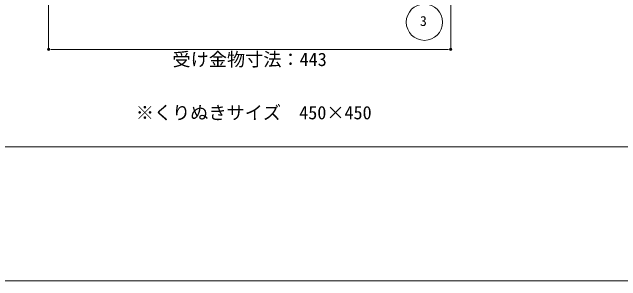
# Model space of a CAD drawing. Units: millimetres, scale not verified. Extents: x -1380 to 1380, y -955 to 955.
# Drawn here: x -712 to -41, y -955 to -660 of the extents above; entities that cross this region are included whole.
import ezdxf
from ezdxf.enums import TextEntityAlignment as Align

# ---------------------------------------------------------------- set-up
doc = ezdxf.new("R2010")
doc.units = ezdxf.units.MM
doc.header["$LTSCALE"] = 3
for name, color, linetype, lineweight in [('0-0_0', 7, 'Continuous', 15), ('0-6_WAKU', 7, 'Continuous', 18), ('0-7_MOJI', 7, 'Continuous', 18), ('0-8_SUNPO', 7, 'Continuous', 18)]:
    doc.layers.add(name, color=color, linetype=linetype, lineweight=lineweight)
doc.styles.add('ＭＳ ゴシック', font='')
doc.styles.get('ＭＳ ゴシック').set_extended_font_data('MS Gothic')

# ---------------------------------------------------------------- blocks, each defined once
blk = doc.blocks.new('_DOT')
at = {"layer": '0-0_0'}
for p, q in [((-0.5, 0), (-1, 0)), ((0.25, 0), (-0.25, 0))]:
    blk.add_line(p, q, dxfattribs=at)
blk.add_circle((0, 0), 0.25, dxfattribs=at)

msp = doc.modelspace()

# ---------------------------------------------------------------- linework, layer by layer
at = {"layer": '0-0_0', "lineweight": 18}
msp.add_lwpolyline([(-1121.274, -807.603), (1121.226, -807.603), (1121.226, 687.397), (-1121.274, 687.397)], close=True, dxfattribs=at)
at = {"layer": '0-6_WAKU'}
msp.add_lwpolyline([(-1380.024, -955.103), (1379.976, -955.103), (1379.976, 954.897), (-1380.024, 954.897)], close=True, dxfattribs=at)
at = {"layer": '0-8_SUNPO'}
for p, q in [((-671.524, -508.803), (-671.524, -700.468)), ((-228.524, -508.803), (-228.524, -700.468)), ((-666.524, -700.468), (-233.524, -700.468))]:
    msp.add_line(p, q, dxfattribs=at)
msp.add_circle((-257.569, -670.584), 20, dxfattribs=at)

# ---------------------------------------------------------------- block references
at = {"layer": '0-8_SUNPO', "xscale": 5, "yscale": 5, "rotation": 180}
msp.add_blockref('_DOT', (-671.524, -700.468), dxfattribs=at)
at = {"layer": '0-8_SUNPO', "xscale": 5, "yscale": 5}
msp.add_blockref('_DOT', (-228.524, -700.468), dxfattribs=at)

# ---------------------------------------------------------------- texts
at = {"layer": '0-7_MOJI', "style": 'ＭＳ ゴシック'}
msp.add_text('※くりぬきサイズ\u3000450×450 ', height=14.66, dxfattribs=at).set_placement((-575.456, -781.842), align=Align.BOTTOM_LEFT)
at = {"layer": '0-8_SUNPO', "style": 'ＭＳ ゴシック'}
for s, height, p in [('3', 11, (-262.443, -678.084)), ('受け金物寸法：443', 14.66, (-535.024, -723.245))]:
    msp.add_text(s, height=height, dxfattribs=at).set_placement(p, align=Align.BOTTOM_LEFT)

doc.saveas('drawing.dxf')
